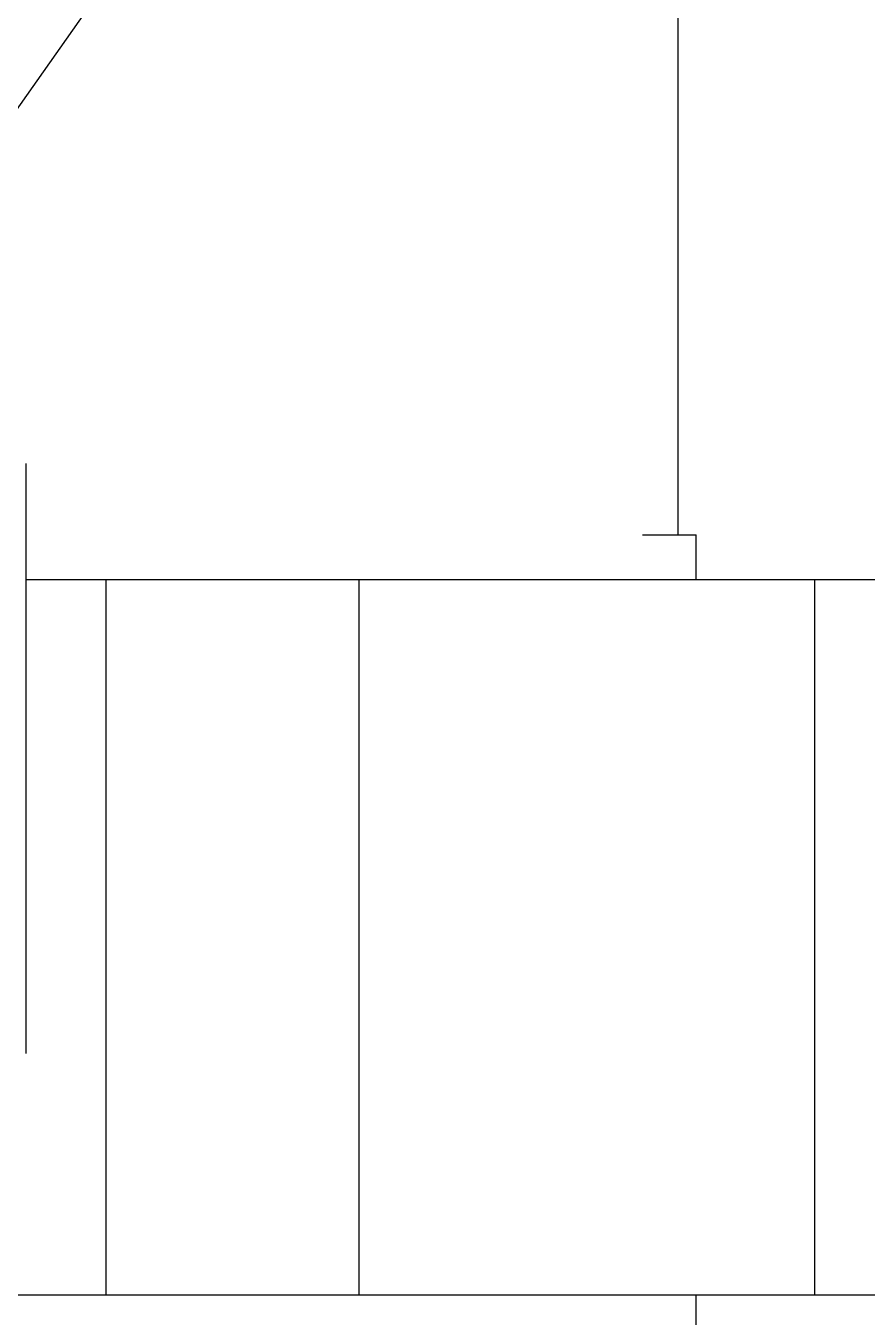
# Model space of a CAD drawing. Extents: x 1382187 to 1725648, y 860327 to 1571294.
# Drawn here: x 1537932 to 1538478, y 1251628 to 1252466 of the extents above; entities that cross this region are included whole.
import ezdxf

# ---------------------------------------------------------------- set-up
doc = ezdxf.new("R2010")
doc.units = 0
doc.header["$LTSCALE"] = 1000
doc.header["$MEASUREMENT"] = 0
doc.styles.get("Standard").update_dxf_attribs({"font": 'gbenor.shx', "bigfont": 'gbcbig.shx'})
doc.dimstyles.get("Standard").update_dxf_attribs({"dimtxt": 0.18, "dimasz": 0.18, "dimexe": 0.18, "dimexo": 0.0625, "dimgap": 0.09, "dimtad": 0, "dimtih": 1, "dimtoh": 1, "dimdec": 4, "dimzin": 0, "dimdsep": 46, "dimtxsty": 'Standard', "dimcen": 0.09, "dimadec": 0, "dimazin": 0, "dimtfac": 1, "dimtdec": 4, "dimtofl": 0, "dimtmove": 0, "dimatfit": 3, "dimfxl": 0, "dimtolj": 1, "dimtzin": 0, "dimarcsym": 0})

msp = doc.modelspace()

# ---------------------------------------------------------------- linework, layer by layer
at = {"linetype": 'Continuous'}
for p, q in [((1538355.69, 1252135.72), (1538355.69, 1253665.27)), ((1537931.7, 1252182.18), (1537931.7, 1251798.86)), ((1538332.46, 1252135.72), (1538367.3, 1252135.72)), ((1538367.3, 1252106.68), (1538367.3, 1252135.72)), ((1537931.7, 1252106.68), (1538582.2, 1252106.68)), ((1537983.98, 1251642.04), (1537983.98, 1252106.68)), ((1538148.25, 1251642.04), (1538148.25, 1252106.68)), ((1538444.46, 1251642.04), (1538444.46, 1252106.68)), ((1536874.65, 1251642.04), (1538512.5, 1251642.04)), ((1538367.3, 1251613), (1538367.3, 1251642.04))]:
    msp.add_line(p, q, dxfattribs=at)

# ---------------------------------------------------------------- leaders
msp.add_leader([(1537751.66, 1252164.76), (1538767.83, 1253608.06)], dimstyle='Standard', override={"dimgap": 20, "dimtad": 0})

doc.saveas('drawing.dxf')
